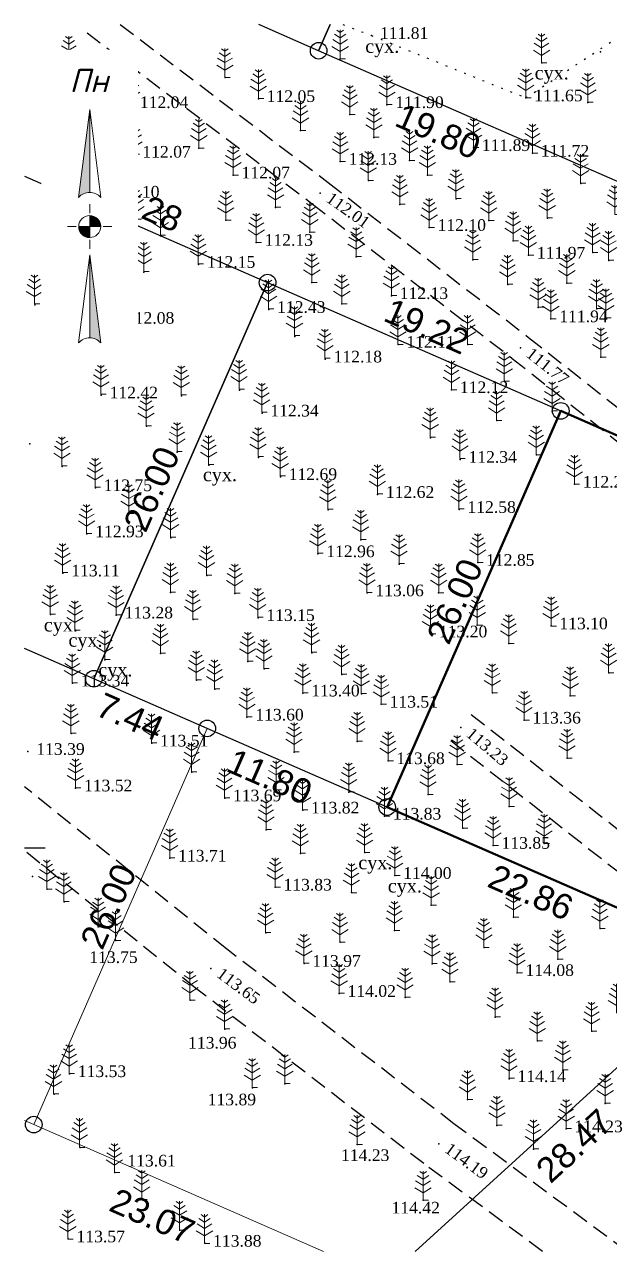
# Model space of a CAD drawing. Header units: millimetres. Extents: x 5405650.3 to 5405733, y 5525075.7 to 5525149.5.
# Drawn here: x 5405650.3 to 5405685.4, y 5525075.7 to 5525149.5 of the extents above; entities that cross this region are included whole.
import ezdxf
from ezdxf.enums import TextEntityAlignment as Align

# ---------------------------------------------------------------- set-up
doc = ezdxf.new("R2010")
doc.units = ezdxf.units.MM
doc.set_wipeout_variables(frame=1)
doc.linetypes.add('DASHEDX2', pattern=[1.5, 1, -0.5])
doc.linetypes.add('HIDDEN', pattern=[0.5, 0, -0.5])
for name, color, linetype, lineweight in [('#Лист (текст_ПН)', 250, 'Continuous', 0), ('#Штамп', 250, 'Continuous', 0), ('11900000', 1, 'Continuous', 30), ('Контур', 7, 'HIDDEN', 30), ('ТОЧКИ', 7, 'Continuous', 30)]:
    doc.layers.add(name, color=color, linetype=linetype, lineweight=lineweight)
for name, color, linetype in [('дороги', 7, 'Continuous'), ('Ділянки_Межі', 10, 'Continuous'), ('надписи', 7, 'Continuous'), ('отметки', 7, 'Continuous'), ('промеры', 185, 'Continuous'), ('Растительность', 7, 'Continuous')]:
    doc.layers.add(name, color=color, linetype=linetype)
doc.styles.get("Standard").update_dxf_attribs({"font": 'arial.ttf'})
doc.styles.add('times', font='times.ttf')
doc.styles.add('Мой_Топо', font='isocpeui.ttf')

# ---------------------------------------------------------------- blocks, each defined once
blk = doc.blocks.new('A$C51FE15A3')
at = {"layer": 'Растительность', "color": 94, "lineweight": 0}
for points in [[(-0.343, 1.489), (0, 1.267), (0.343, 1.489)], [(-0.201, 1.726), (0, 1.584), (0.201, 1.726)], [(0, 1.75), (0, 0), (0.319, 0)], [(-0.493, 0.753), (0, 0.444), (0.493, 0.753)], [(-0.447, 1.172), (0, 0.895), (0.447, 1.172)]]:
    blk.add_lwpolyline(points, dxfattribs=at)
blk = doc.blocks.new('*U6')
at = {"color": 0}
for points in [[(-0.113, 0), (-0.109, -0.029), (-0.097, -0.056)], [(-0.113, 0), (-0.097, -0.056), (0, 0)], [(-0.097, -0.056), (0, -0.113), (0, 0)], [(-0.097, -0.056), (-0.08, -0.08), (-0.056, -0.097)], [(-0.097, -0.056), (-0.056, -0.097), (0, -0.113)], [(-0.056, -0.097), (-0.029, -0.109), (0, -0.113)]]:
    blk.add_solid(points, dxfattribs=at)
blk = doc.blocks.new('*U7')
at = {"color": 0}
for points in [[(0, 0), (0.097, 0.056), (0, 0.113)], [(0.097, 0.056), (0.029, 0.109), (0, 0.113)], [(0, 0), (0.113, 0), (0.097, 0.056)], [(0.097, 0.056), (0.056, 0.097), (0.029, 0.109)], [(0.097, 0.056), (0.08, 0.08), (0.056, 0.097)], [(0.113, 0), (0.109, 0.029), (0.097, 0.056)]]:
    blk.add_solid(points, dxfattribs=at)
blk = doc.blocks.new('*U8')
at = {"color": 0}
for points in [[(0, -1.136), (0.021, -1.138), (0, -0.288)], [(0.021, -1.138), (0.042, -1.142), (0, -0.288)], [(0.042, -1.142), (0.062, -1.15), (0, -0.288)], [(0.062, -1.15), (0.081, -1.16), (0, -0.288)], [(0.081, -1.16), (0.098, -1.173), (0, -0.288)], [(0.098, -1.173), (0.113, -1.188), (0, -0.288)]]:
    blk.add_solid(points, dxfattribs=at)
blk = doc.blocks.new('*U9')
at = {"color": 0}
for points in [[(-0.113, 0.297), (-0.098, 0.312), (0, 1.197)], [(-0.098, 0.312), (-0.081, 0.325), (0, 1.197)], [(-0.081, 0.325), (-0.062, 0.335), (0, 1.197)], [(-0.062, 0.335), (-0.042, 0.343), (0, 1.197)], [(-0.042, 0.343), (-0.021, 0.347), (0, 1.197)], [(-0.021, 0.347), (0, 0.349), (0, 1.197)]]:
    blk.add_solid(points, dxfattribs=at)
blk = doc.blocks.new('#Північ')
at = {"color": 7}
blk.add_wipeout([(-2.901, 10.635), (2.901, 10.635), (2.901, -7.981), (-2.901, -7.981)], dxfattribs=at).dxf.layer = '#Лист (текст_ПН)'
at = {"layer": '#Лист (текст_ПН)'}
for p, q in [((-0.663, 1.748), (0, 7.043)), ((0, 7.043), (0, 2.052)), ((0, 7.043), (0.663, 1.748)), ((0, 1.337), (0, 0.807)), ((-1.337, 0), (-0.807, 0)), ((-0.662, 0), (0.662, 0)), ((0, 0.662), (0, -0.662)), ((1.337, 0), (0.807, 0)), ((0, -1.337), (0, -0.807)), ((-0.663, -6.99), (0, -1.695)), ((0, -1.695), (0.663, -6.99)), ((0, -1.695), (0, -6.686))]:
    blk.add_line(p, q, dxfattribs=at)
at = {"layer": '#Лист (текст_ПН)', "flags": 128}
for points in [[(0, 7.043), (-0.663, 1.748, -0.218585), (0, 2.052)], [(0, 0), (-0.662, 0, 0.414214), (0, -0.662)]]:
    blk.add_lwpolyline(points, format="xyb", close=True, dxfattribs=at)
at = {"layer": '#Лист (текст_ПН)'}
blk.add_circle((0, 0), 0.662, dxfattribs=at)
for centre in [(0, 1.178), (0, -7.56)]:
    blk.add_arc(centre, 0.874, 40.67981, 139.32019, dxfattribs=at)
at = {"layer": '#Лист (текст_ПН)', "xscale": 5.883850111352785, "yscale": 5.883850111352785, "zscale": 5.883850111352785}
for name in ['*U9', '*U6', '*U7', '*U8']:
    blk.add_blockref(name, (0, 0), dxfattribs=at)
at = {"layer": '#Лист (текст_ПН)', "style": 'Мой_Топо'}
blk.add_text('Пн', height=1.4, dxfattribs=at).set_placement((-1.217, 8.077))

msp = doc.modelspace()

# ---------------------------------------------------------------- linework, layer by layer
at = {"layer": '11900000', "color": 7}
msp.add_polyline3d([(5405650.272, 5525100, 0), (5405651.5, 5525100, 0)], dxfattribs=at)
msp.add_polyline3d([(5405650.272, 5525100, 0), (5405651.5, 5525100, 0)], dxfattribs=at)
at = {"layer": 'дороги', "color": 7, "linetype": 'DASHEDX2'}
for points, elevation in [([(5405656.022, 5525149.485), (5405668.517, 5525139.985), (5405680.553, 5525130.68), (5405697.277, 5525117.467), (5405713.827, 5525104.337), (5405717.455, 5525101.453)], 111.93), ([(5405654.026, 5525148.993), (5405667.543, 5525138.715), (5405679.567, 5525129.42), (5405696.283, 5525116.213), (5405712.833, 5525103.083), (5405716.057, 5525100.521)], 111.93), ([(5405677.108, 5525108.015), (5405692.382, 5525096.048), (5405705.386, 5525086.469)], 113.227), ([(5405675.874, 5525106.441), (5405691.172, 5525094.456), (5405704.161, 5525084.888)], 113.227)]:
    msp.add_lwpolyline(points, dxfattribs=dict(at, elevation=elevation))
for points in [[(5405686.461, 5525075.733), (5405676.065, 5525083.409), (5405662.398, 5525093.926), (5405650.272, 5525103.66)], [(5405681.394, 5525075.733), (5405674.257, 5525081.015), (5405660.544, 5525091.568), (5405650.272, 5525099.813)]]:
    msp.add_lwpolyline(points, dxfattribs=at)
at = {"layer": 'Ділянки_Межі'}
for points in [[(5405668.625, 5525149.485), (5405667.94, 5525147.913), (5405664.348, 5525149.485)], [(5405690.233, 5525149.485), (5405686.078, 5525139.972), (5405667.94, 5525147.913)], [(5405667.94, 5525147.913), (5405668.625, 5525149.485)], [(5405650.272, 5525140.365), (5405664.875, 5525133.972), (5405654.432, 5525110.161), (5405650.272, 5525111.982)]]:
    msp.add_lwpolyline(points, dxfattribs=at)
at = {"layer": 'Ділянки_Межі', "lineweight": 25}
msp.add_lwpolyline([(5405654.432, 5525110.161), (5405664.875, 5525133.972), (5405682.482, 5525126.263), (5405672.055, 5525102.446), (5405661.249, 5525107.177)], close=True, dxfattribs=at)
at = {"layer": 'Ділянки_Межі', "lineweight": 50}
msp.add_lwpolyline([(5405672.055, 5525102.446), (5405682.482, 5525126.263), (5405714.361, 5525112.307), (5405692.998, 5525093.277)], close=True, dxfattribs=at)
at = {"layer": 'Ділянки_Межі', "lineweight": 0}
for points in [[(5405650.272, 5525111.982), (5405654.432, 5525110.161), (5405661.249, 5525107.177), (5405650.821, 5525083.359), (5405650.272, 5525083.6)], [(5405650.821, 5525083.359), (5405661.249, 5525107.177), (5405672.055, 5525102.446), (5405692.998, 5525093.277), (5405673.739, 5525075.733)], [(5405668.24, 5525075.733), (5405650.821, 5525083.359)]]:
    msp.add_lwpolyline(points, dxfattribs=at)
at = {"layer": 'Контур', "color": 7, "linetype": 'HIDDEN', "elevation": 112.419}
msp.add_lwpolyline([(5405669.398, 5525149.485), (5405671.11, 5525148.83), (5405680.38, 5525145.08), (5405687.1, 5525149.485)], dxfattribs=at)
at = {"layer": 'отметки', "color": 7}
for p in [(5405671.121, 5525148.824, 111.813), (5405684.868, 5525147.836, 111.537), (5405669.231, 5525147.415, 111.947), (5405681.342, 5525147.177, 111.662), (5405652.934, 5525147.037, 111.934), (5405662.319, 5525146.295, 112.041), (5405655.212, 5525145.501, 112.019), (5405664.321, 5525145.029, 112.047), (5405680.389, 5525145.072, 111.648), (5405652.798, 5525144.677, 112.052), (5405656.7, 5525144.665, 112.038), (5405672.045, 5525144.666, 111.896), (5405684.118, 5525144.791, 111.456), (5405669.813, 5525144.074, 112.044), (5405655.15, 5525142.993, 112.103), (5405666.85, 5525143.112, 112.079), (5405671.262, 5525142.705, 112.042), (5405660.747, 5525142.058, 112.074), (5405677.243, 5525142.083, 111.891), (5405656.851, 5525141.687, 112.068), (5405669.239, 5525141.258, 112.13), (5405673.407, 5525141.312, 112.039), (5405680.785, 5525141.746, 111.724), (5405653.385, 5525140.461, 112.1), (5405662.809, 5525140.433, 112.072), (5405674.478, 5525140.439, 112.046), (5405670.929, 5525140.116, 112.086), (5405683.694, 5525139.938, 111.7), (5405654.973, 5525139.282, 112.099), (5405668.038, 5525139.342, 112.015), (5405676.196, 5525139.012, 112.051), (5405665.352, 5525138.494, 112.096), (5405672.826, 5525138.675, 112.102), (5405653.08, 5525137.744, 112.1), (5405656.992, 5525137.737, 112.089), (5405662.36, 5525137.72, 112.118), (5405678.163, 5525137.704, 111.997), (5405681.681, 5525137.848, 111.909), (5405653.484, 5525136.89, 112.108), (5405658.448, 5525136.783, 112.108), (5405667.413, 5525137.006, 112.121), (5405674.585, 5525137.282, 112.099), (5405664.192, 5525136.386, 112.134), (5405679.622, 5525136.485, 112.016), (5405670.198, 5525135.531, 112.032), (5405677.202, 5525135.351, 112.071), (5405680.551, 5525135.62, 111.975), (5405684.41, 5525135.786, 111.889), (5405685.372, 5525135.311, 111.863), (5405657.447, 5525134.6, 112.123), (5405660.728, 5525135.062, 112.153), (5405653.443, 5525133.812, 112.09), (5405667.54, 5525133.972, 112.096), (5405679.295, 5525133.862, 111.979), (5405682.853, 5525133.93, 111.927), (5405672.311, 5525133.186, 112.13), (5405650.897, 5525132.644, 112.061), (5405664.944, 5525132.354, 112.432), (5405669.331, 5525132.692, 112.118), (5405681.129, 5525132.486, 111.969), (5405684.649, 5525132.398, 111.857), (5405655.861, 5525131.699, 112.077), (5405681.896, 5525131.794, 111.943), (5405685.208, 5525131.84, 111.873), (5405652.982, 5525130.869, 112.162), (5405666.501, 5525130.729, 112.187), (5405672.707, 5525130.259, 112.107), (5405676.901, 5525130.251, 112.031), (5405668.339, 5525129.373, 112.18), (5405680.075, 5525130.043, 111.77), (5405684.897, 5525129.492, 111.95), (5405679.099, 5525128.039, 112.013), (5405654.881, 5525127.215, 112.423), (5405659.708, 5525127.166, 112.287), (5405663.179, 5525127.515, 112.282), (5405675.925, 5525127.531, 112.123), (5405664.539, 5525126.127, 112.339), (5405678.635, 5525125.686, 112.07), (5405681.972, 5525126.254, 112.014), (5405657.594, 5525125.333, 112.539), (5405650.598, 5525124.274, 112.575), (5405674.652, 5525124.632, 112.37), (5405659.444, 5525123.78, 112.636), (5405664.317, 5525123.465, 112.601), (5405681.018, 5525123.612, 112.17), (5405652.538, 5525122.924, 112.7), (5405661.349, 5525122.991, 112.733), (5405676.44, 5525123.343, 112.343), (5405665.641, 5525122.305, 112.686), (5405654.525, 5525121.639, 112.75), (5405683.308, 5525121.849, 112.269), (5405671.478, 5525121.233, 112.621), (5405656.558, 5525120.064, 112.919), (5405668.502, 5525120.313, 112.787), (5405676.378, 5525120.332, 112.585), (5405654.019, 5525118.865, 112.932), (5405659.057, 5525118.64, 112.951), (5405670.48, 5525118.502, 112.848), (5405667.899, 5525117.669, 112.962), (5405672.781, 5525117.045, 112.924), (5405677.497, 5525117.151, 112.845), (5405652.578, 5525116.514, 113.109), (5405661.214, 5525116.366, 113.163), (5405659.04, 5525115.346, 113.124), (5405662.914, 5525115.282, 113.194), (5405670.847, 5525115.319, 113.065), (5405675.148, 5525115.327, 113.042), (5405651.83, 5525114.019, 113.187), (5405655.782, 5525113.984, 113.281), (5405660.394, 5525113.716, 113.26), (5405664.297, 5525113.831, 113.152), (5405677.47, 5525113.385, 113.066), (5405681.9, 5525113.332, 113.097), (5405653.315, 5525113.073, 113.312), (5405674.663, 5525112.847, 113.203), (5405658.439, 5525111.686, 113.427), (5405667.522, 5525111.723, 113.339), (5405679.356, 5525112.278, 113.122), (5405655.101, 5525111.291, 113.42), (5405663.691, 5525111.188, 113.364), (5405664.661, 5525110.759, 113.405), (5405669.327, 5525110.419, 113.384), (5405685.363, 5525110.525, 113.09), (5405653.157, 5525109.894, 113.338), (5405660.603, 5525110.071, 113.517), (5405661.699, 5525109.534, 113.535), (5405666.997, 5525109.299, 113.403), (5405670.506, 5525109.256, 113.393), (5405678.374, 5525109.307, 113.281), (5405683.046, 5525109.129, 113.234), (5405671.703, 5525108.628, 113.514), (5405663.635, 5525107.849, 113.596), (5405680.285, 5525107.667, 113.358), (5405653.065, 5525106.861, 113.409), (5405676.491, 5525107.228, 113.227), (5405650.477, 5525105.787, 113.395), (5405657.908, 5525106.288, 113.512), (5405670.255, 5525106.386, 113.593), (5405666.465, 5525105.753, 113.679), (5405672.109, 5525105.227, 113.676), (5405682.861, 5525105.378, 113.452), (5405660.322, 5525104.552, 113.598), (5405676.259, 5525104.997, 113.63), (5405653.342, 5525103.59, 113.519), (5405662.294, 5525102.991, 113.688), (5405665.385, 5525103.465, 113.778), (5405669.752, 5525103.342, 113.806), (5405674.515, 5525103.211, 113.725), (5405666.98, 5525102.261, 113.816), (5405679.387, 5525102.478, 113.743), (5405671.9, 5525101.895, 113.828), (5405664.785, 5525101.087, 113.794), (5405676.6, 5525101.174, 113.82), (5405678.428, 5525100.141, 113.852), (5405681.491, 5525100.256, 113.816), (5405658.998, 5525099.374, 113.712), (5405666.847, 5525099.659, 113.909), (5405670.706, 5525099.708, 113.942), (5405650.751, 5525098.271, 113.623), (5405672.515, 5525098.33, 113.996), (5405651.623, 5525097.504, 113.569), (5405665.326, 5525097.63, 113.827), (5405669.916, 5525097.301, 113.955), (5405652.645, 5525096.759, 113.644), (5405674.705, 5525096.542, 114.019), (5405679.647, 5525095.823, 114.05), (5405654.7, 5525095.24, 113.714), (5405664.759, 5525094.892, 113.89), (5405672.494, 5525095.029, 113.98), (5405684.843, 5525095.144, 113.943), (5405655.749, 5525094.417, 113.754), (5405669.23, 5525094.319, 113.923), (5405677.876, 5525094.01, 114.031), (5405682.31, 5525093.299, 114.045), (5405661.471, 5525092.747, 113.647), (5405667.061, 5525093.046, 113.966), (5405674.758, 5525093.021, 113.989), (5405679.868, 5525092.491, 114.077), (5405675.837, 5525091.939, 114.045), (5405669.174, 5525091.236, 114.024), (5405660.22, 5525090.832, 113.865), (5405673.134, 5525090.995, 114.063), (5405678.54, 5525089.813, 114.083), (5405662.303, 5525089.1, 113.959), (5405684.353, 5525088.972, 114.074), (5405681.081, 5525088.388, 114.074), (5405682.612, 5525086.634, 114.157), (5405652.97, 5525086.416, 113.533), (5405679.388, 5525086.119, 114.138), (5405652.041, 5525085.192, 113.439), (5405663.962, 5525085.565, 113.894), (5405665.913, 5525085.815, 114.183), (5405676.888, 5525084.86, 114.256), (5405685.143, 5525084.636, 114.179), (5405678.65, 5525083.304, 114.321), (5405682.805, 5525083.101, 114.231), (5405675.161, 5525082.212, 114.189), (5405653.603, 5525081.98, 113.51), (5405670.261, 5525082.161, 114.233), (5405680.843, 5525081.89, 114.372), (5405655.698, 5525080.476, 113.615), (5405657.34, 5525078.855, 113.674), (5405674.216, 5525078.807, 114.416), (5405659.606, 5525077.005, 113.729), (5405652.895, 5525076.483, 113.566), (5405661.099, 5525076.222, 113.88)]:
    msp.add_point(p, dxfattribs=at)
at = {"layer": 'ТОЧКИ'}
for centre in [(5405667.94, 5525147.913), (5405664.875, 5525133.972, 107.24), (5405682.482, 5525126.263, 107.24), (5405654.432, 5525110.161, 107.24), (5405661.249, 5525107.177, 107.24), (5405672.055, 5525102.446, 107.24), (5405650.821, 5525083.359)]:
    msp.add_circle(centre, 0.5, dxfattribs=at)

# ---------------------------------------------------------------- block references
at = {"layer": 'Растительность', "color": 7}
for p in [(5405652.93, 5525147.04, 111.93), (5405669.23, 5525147.42, 111.95), (5405681.33, 5525147.19, 111.66), (5405662.31, 5525146.3, 112.04), (5405655.21, 5525145.5, 112.02), (5405652.79, 5525144.68, 112.05), (5405656.7, 5525144.67, 112.04), (5405664.32, 5525145.03, 112.05), (5405672.04, 5525144.67, 111.9), (5405680.38, 5525145.08, 112.419), (5405684.11, 5525144.81, 111.46), (5405669.81, 5525144.08, 112.04), (5405666.85, 5525143.12, 112.08), (5405655.15, 5525143, 112.1), (5405671.26, 5525142.71, 112.04), (5405656.85, 5525141.69, 112.07), (5405660.74, 5525142.06, 112.07), (5405677.24, 5525142.09, 111.89), (5405680.78, 5525141.76, 111.72), (5405669.24, 5525141.26, 112.13), (5405673.4, 5525141.32, 112.04), (5405653.37, 5525140.51, 112.1), (5405662.8, 5525140.44, 112.07), (5405674.47, 5525140.44, 112.05), (5405670.92, 5525140.12, 112.09), (5405683.68, 5525139.95, 111.7), (5405654.95, 5525139.33, 112.1), (5405672.82, 5525138.68, 112.1), (5405676.19, 5525139.02, 112.05), (5405665.35, 5525138.5, 112.1), (5405685.74, 5525138.07, 111.73), (5405653.06, 5525137.79, 112.1), (5405656.97, 5525137.79, 112.09), (5405662.36, 5525137.72, 112.12), (5405674.58, 5525137.29, 112.1), (5405678.16, 5525137.71, 112), (5405681.67, 5525137.86, 111.91), (5405653.46, 5525136.94, 112.11), (5405658.43, 5525136.83, 112.11), (5405667.41, 5525137.01, 112.12), (5405679.62, 5525136.49, 112.02), (5405664.19, 5525136.39, 112.13), (5405684.4, 5525135.79, 111.89), (5405660.71, 5525135.11, 112.15), (5405670.19, 5525135.54, 112.03), (5405677.2, 5525135.36, 112.07), (5405680.54, 5525135.63, 111.97), (5405685.36, 5525135.32, 111.86), (5405657.43, 5525134.65, 112.12), (5405653.42, 5525133.86, 112.09), (5405667.53, 5525133.98, 112.1), (5405679.29, 5525133.87, 111.98), (5405682.85, 5525133.94, 111.93), (5405672.31, 5525133.19, 112.13), (5405650.87, 5525132.69, 112.06), (5405664.93, 5525132.4, 112.43), (5405669.33, 5525132.7, 112.12), (5405681.12, 5525132.49, 111.97), (5405684.64, 5525132.41, 111.86), (5405655.84, 5525131.75, 112.07), (5405681.89, 5525131.8, 111.94), (5405685.2, 5525131.85, 111.87), (5405652.96, 5525130.92, 112.16), (5405666.49, 5525130.79, 112.18), (5405672.7, 5525130.26, 112.11), (5405676.89, 5525130.26, 112.03), (5405668.32, 5525129.43, 112.18), (5405684.89, 5525129.5, 111.95), (5405679.09, 5525128.04, 112.01), (5405654.86, 5525127.26, 112.42), (5405659.69, 5525127.22, 112.28), (5405663.16, 5525127.57, 112.28), (5405675.92, 5525127.53, 112.12), (5405664.52, 5525126.18, 112.34), (5405681.96, 5525126.26, 112.01), (5405678.63, 5525125.69, 112.07), (5405657.57, 5525125.37, 112.54), (5405674.64, 5525124.69, 112.37), (5405659.43, 5525123.82, 112.63), (5405664.3, 5525123.51, 112.6), (5405676.43, 5525123.4, 112.34), (5405681.01, 5525123.62, 112.17), (5405652.52, 5525122.96, 112.7), (5405661.33, 5525123.03, 112.73), (5405665.63, 5525122.35, 112.68), (5405683.3, 5525121.85, 112.27), (5405654.51, 5525121.67, 112.75), (5405671.47, 5525121.28, 112.62), (5405668.49, 5525120.35, 112.78), (5405676.37, 5525120.38, 112.58), (5405656.54, 5525120.09, 112.92), (5405654, 5525118.89, 112.93), (5405659.04, 5525118.67, 112.95), (5405670.47, 5525118.54, 112.85), (5405667.89, 5525117.7, 112.96), (5405672.77, 5525117.08, 112.92), (5405677.5, 5525117.15, 112.85), (5405652.56, 5525116.54, 113.11), (5405661.2, 5525116.39, 113.16), (5405659.03, 5525115.37, 113.12), (5405662.9, 5525115.31, 113.19), (5405670.84, 5525115.35, 113.06), (5405675.15, 5525115.33, 113.04), (5405651.81, 5525114.04, 113.19), (5405655.77, 5525114, 113.28), (5405660.38, 5525113.74, 113.26), (5405664.28, 5525113.86, 113.15), (5405653.3, 5525113.09, 113.31), (5405677.47, 5525113.39, 113.07), (5405681.9, 5525113.33, 113.1), (5405674.66, 5525112.85, 113.2), (5405679.36, 5525112.28, 113.12), (5405658.43, 5525111.7, 113.43), (5405667.51, 5525111.75, 113.34), (5405655.09, 5525111.31, 113.42), (5405663.68, 5525111.21, 113.36), (5405664.65, 5525110.78, 113.4), (5405660.59, 5525110.09, 113.52), (5405669.32, 5525110.44, 113.38), (5405685.36, 5525110.52, 113.09), (5405653.14, 5525109.91, 113.34), (5405661.69, 5525109.55, 113.53), (5405666.99, 5525109.32, 113.4), (5405670.5, 5525109.28, 113.39), (5405678.37, 5525109.31, 113.28), (5405671.7, 5525108.63, 113.51), (5405683.05, 5525109.13, 113.23), (5405663.63, 5525107.87, 113.6), (5405680.28, 5525107.67, 113.36), (5405653.05, 5525106.88, 113.41), (5405657.9, 5525106.31, 113.51), (5405670.25, 5525106.41, 113.59), (5405666.46, 5525105.77, 113.68), (5405672.11, 5525105.23, 113.68), (5405676.26, 5525105, 113.63), (5405682.86, 5525105.38, 113.45), (5405660.31, 5525104.57, 113.6), (5405653.33, 5525103.6, 113.52), (5405665.38, 5525103.48, 113.78), (5405669.75, 5525103.36, 113.81), (5405662.28, 5525103.01, 113.69), (5405674.51, 5525103.21, 113.72), (5405666.97, 5525102.27, 113.82), (5405671.89, 5525101.9, 113.83), (5405679.38, 5525102.48, 113.74), (5405664.78, 5525101.1, 113.79), (5405676.59, 5525101.18, 113.82), (5405666.84, 5525099.67, 113.91), (5405670.7, 5525099.71, 113.94), (5405678.42, 5525100.14, 113.85), (5405681.48, 5525100.26, 113.82), (5405658.99, 5525099.39, 113.71), (5405672.51, 5525098.33, 114), (5405651.61, 5525097.52, 113.57), (5405665.32, 5525097.64, 113.83), (5405652.63, 5525096.77, 113.64), (5405669.91, 5525097.3, 113.95), (5405674.7, 5525096.54, 114.02), (5405654.69, 5525095.25, 113.71), (5405679.64, 5525095.82, 114.05), (5405655.74, 5525094.43, 113.75), (5405664.75, 5525094.9, 113.89), (5405672.49, 5525095.03, 113.98), (5405684.83, 5525095.14, 113.94), (5405669.22, 5525094.33, 113.92), (5405677.87, 5525094.01, 114.03), (5405667.05, 5525093.06, 113.97), (5405674.75, 5525093.04, 113.99), (5405682.31, 5525093.31, 114.04), (5405679.86, 5525092.49, 114.08), (5405675.83, 5525091.95, 114.04), (5405660.21, 5525090.84, 113.86), (5405669.17, 5525091.25, 114.02), (5405673.13, 5525091.01, 114.06), (5405685.83, 5525090.07, 113.99), (5405678.54, 5525089.83, 114.08), (5405662.29, 5525089.11, 113.96), (5405684.34, 5525088.97, 114.07), (5405681.07, 5525088.39, 114.07), (5405652.95, 5525086.43, 113.53), (5405682.61, 5525086.65, 114.16), (5405663.95, 5525085.58, 113.89), (5405665.91, 5525085.82, 114.18), (5405679.38, 5525086.14, 114.14), (5405652.01, 5525085.2, 113.44), (5405676.88, 5525084.87, 114.25), (5405685.15, 5525084.65, 114.18), (5405678.65, 5525083.32, 114.32), (5405682.81, 5525083.12, 114.23), (5405653.57, 5525081.99, 113.51), (5405670.25, 5525082.17, 114.23), (5405680.84, 5525081.9, 114.37), (5405655.67, 5525080.48, 113.61), (5405657.31, 5525078.86, 113.67), (5405674.21, 5525078.81, 114.42), (5405659.58, 5525077.01, 113.73), (5405652.87, 5525076.48, 113.56), (5405661.08, 5525076.22, 113.88)]:
    msp.add_blockref('A$C51FE15A3', p, dxfattribs=at)

# ---------------------------------------------------------------- texts
at = {"layer": 'надписи', "color": 7, "style": 'times'}
for p in [(5405670.738, 5525148.584, 111.861), (5405680.917, 5525146.983, 111.861), (5405654.757, 5525142.836, 111.861), (5405660.987, 5525122.834, 111.861), (5405651.429, 5525113.8, 111.861), (5405652.908, 5525112.886, 111.861), (5405654.705, 5525111.096, 111.861), (5405670.323, 5525099.509, 111.861), (5405672.095, 5525098.112, 111.861)]:
    msp.add_text('сух.', height=0.8, dxfattribs=at).set_placement(p, align=Align.TOP_LEFT)
at = {"layer": 'отметки', "color": 7, "style": 'times'}
for s, p in [('111.81', (5405671.621, 5525149.324, 111.813)), ('111.93', (5405653.434, 5525147.537, 111.934)), ('112.04', (5405657.2, 5525145.165, 112.038)), ('112.05', (5405664.821, 5525145.529, 112.047)), ('111.90', (5405672.545, 5525145.166, 111.896)), ('111.65', (5405680.889, 5525145.572, 111.648)), ('112.07', (5405657.351, 5525142.187, 112.068)), ('111.89', (5405677.743, 5525142.583, 111.891)), ('111.72', (5405681.285, 5525142.246, 111.724)), ('112.13', (5405669.739, 5525141.758, 112.13)), ('112.07', (5405663.309, 5525140.933, 112.072)), ('112.10', (5405655.473, 5525139.782, 112.099)), ('112.10', (5405675.085, 5525137.782, 112.099)), ('112.11', (5405653.984, 5525137.39, 112.108)), ('112.13', (5405664.692, 5525136.886, 112.134)), ('111.97', (5405681.051, 5525136.12, 111.975)), ('112.15', (5405661.228, 5525135.562, 112.153)), ('112.09', (5405653.943, 5525134.312, 112.09)), ('112.13', (5405672.811, 5525133.686, 112.13)), ('112.43', (5405665.444, 5525132.854, 112.432)), ('112.08', (5405656.361, 5525132.199, 112.077)), ('111.94', (5405682.396, 5525132.294, 111.943)), ('112.16', (5405653.482, 5525131.369, 112.162)), ('112.11', (5405673.207, 5525130.759, 112.107)), ('112.18', (5405668.839, 5525129.873, 112.18)), ('112.12', (5405676.425, 5525128.031, 112.123)), ('112.42', (5405655.381, 5525127.715, 112.423)), ('112.34', (5405665.039, 5525126.627, 112.339)), ('112.34', (5405676.94, 5525123.843, 112.343)), ('112.69', (5405666.141, 5525122.805, 112.686)), ('112.75', (5405655.025, 5525122.139, 112.75)), ('112.27', (5405683.808, 5525122.349, 112.269)), ('112.62', (5405671.978, 5525121.733, 112.621)), ('112.58', (5405676.878, 5525120.832, 112.585)), ('112.93', (5405654.519, 5525119.365, 112.932)), ('112.96', (5405668.399, 5525118.169, 112.962)), ('112.85', (5405677.997, 5525117.651, 112.845)), ('113.11', (5405653.078, 5525117.014, 113.109)), ('113.06', (5405671.347, 5525115.819, 113.065)), ('113.28', (5405656.282, 5525114.484, 113.281)), ('113.15', (5405664.797, 5525114.331, 113.152)), ('113.20', (5405675.163, 5525113.347, 113.203)), ('113.10', (5405682.4, 5525113.832, 113.097)), ('113.34', (5405653.657, 5525110.394, 113.338)), ('113.40', (5405667.497, 5525109.799, 113.403)), ('113.51', (5405672.203, 5525109.128, 113.514)), ('113.60', (5405664.135, 5525108.349, 113.596)), ('113.36', (5405680.785, 5525108.167, 113.358)), ('113.51', (5405658.408, 5525106.788, 113.512)), ('113.39', (5405650.977, 5525106.287, 113.395)), ('113.68', (5405672.609, 5525105.727, 113.676)), ('113.52', (5405653.842, 5525104.09, 113.519)), ('113.69', (5405662.794, 5525103.491, 113.688)), ('113.82', (5405667.48, 5525102.761, 113.816)), ('113.83', (5405672.4, 5525102.395, 113.828)), ('113.85', (5405678.928, 5525100.641, 113.852)), ('113.71', (5405659.498, 5525099.874, 113.712)), ('114.00', (5405673.015, 5525098.83, 113.996)), ('113.83', (5405665.826, 5525098.13, 113.827)), ('113.75', (5405654.159, 5525093.773, 113.754)), ('113.97', (5405667.561, 5525093.546, 113.966)), ('114.08', (5405680.368, 5525092.991, 114.077)), ('114.02', (5405669.674, 5525091.736, 114.024)), ('113.96', (5405660.095, 5525088.63, 113.959)), ('113.53', (5405653.47, 5525086.916, 113.533)), ('114.14', (5405679.888, 5525086.619, 114.138)), ('113.89', (5405661.272, 5525085.217, 113.894)), ('114.23', (5405683.305, 5525083.601, 114.231)), ('113.61', (5405656.446, 5525081.542, 113.615)), ('114.23', (5405669.281, 5525081.872, 114.233)), ('114.42', (5405672.315, 5525078.716, 114.416)), ('113.57', (5405653.395, 5525076.983, 113.566)), ('113.88', (5405661.599, 5525076.722, 113.88))]:
    msp.add_text(s, height=0.7, dxfattribs=at).set_placement(p, align=Align.TOP_LEFT)
for s, rotation, p in [('112.01', 324.42124, (5405668.736, 5525139.458, 112.015)), ('111.77', 321.47056, (5405680.778, 5525130.123, 111.77)), ('113.23', 319.7097, (5405677.196, 5525107.286, 113.227)), ('113.65', 323.31442, (5405662.171, 5525092.849, 113.647)), ('114.19', 323.75657, (5405675.86, 5525082.32, 114.189))]:
    msp.add_text(s, height=0.7, rotation=rotation, dxfattribs=at).set_placement(p, align=Align.TOP_LEFT)
at = {"layer": 'промеры', "char_height": 1.5, "attachment_point": 1}
for s, insert, rotation in [('19.80', (5405673.02, 5525144.811), 336.35584), ('19.28', (5405655.119, 5525140.43), 336.35584), ('19.22', (5405672.347, 5525133.088), 336.35584), ('26.00', (5405656.168, 5525119.468), 66.37949), ('26.00', (5405674.38, 5525112.724), 66.37949), ('7.44', (5405655.051, 5525109.38), 336.35584), ('11.80', (5405662.903, 5525106.007), 336.35584), ('26.00', (5405653.568, 5525094.384, 107.24), 66.37949), ('22.86', (5405678.589, 5525099.065), 336.35584), ('28.47', (5405680.853, 5525080.868), 42.60842), ('23.07', (5405655.854, 5525079.592), 336.35584)]:
    msp.add_mtext(s, dxfattribs=dict(at, insert=insert, rotation=rotation))

# ---------------------------------------------------------------- next in the draw order: block references
at = {"layer": '#Штамп'}
msp.add_blockref('#Північ', (5405654.185, 5525137.343, 931.373), dxfattribs=at)

doc.saveas('drawing.dxf')
